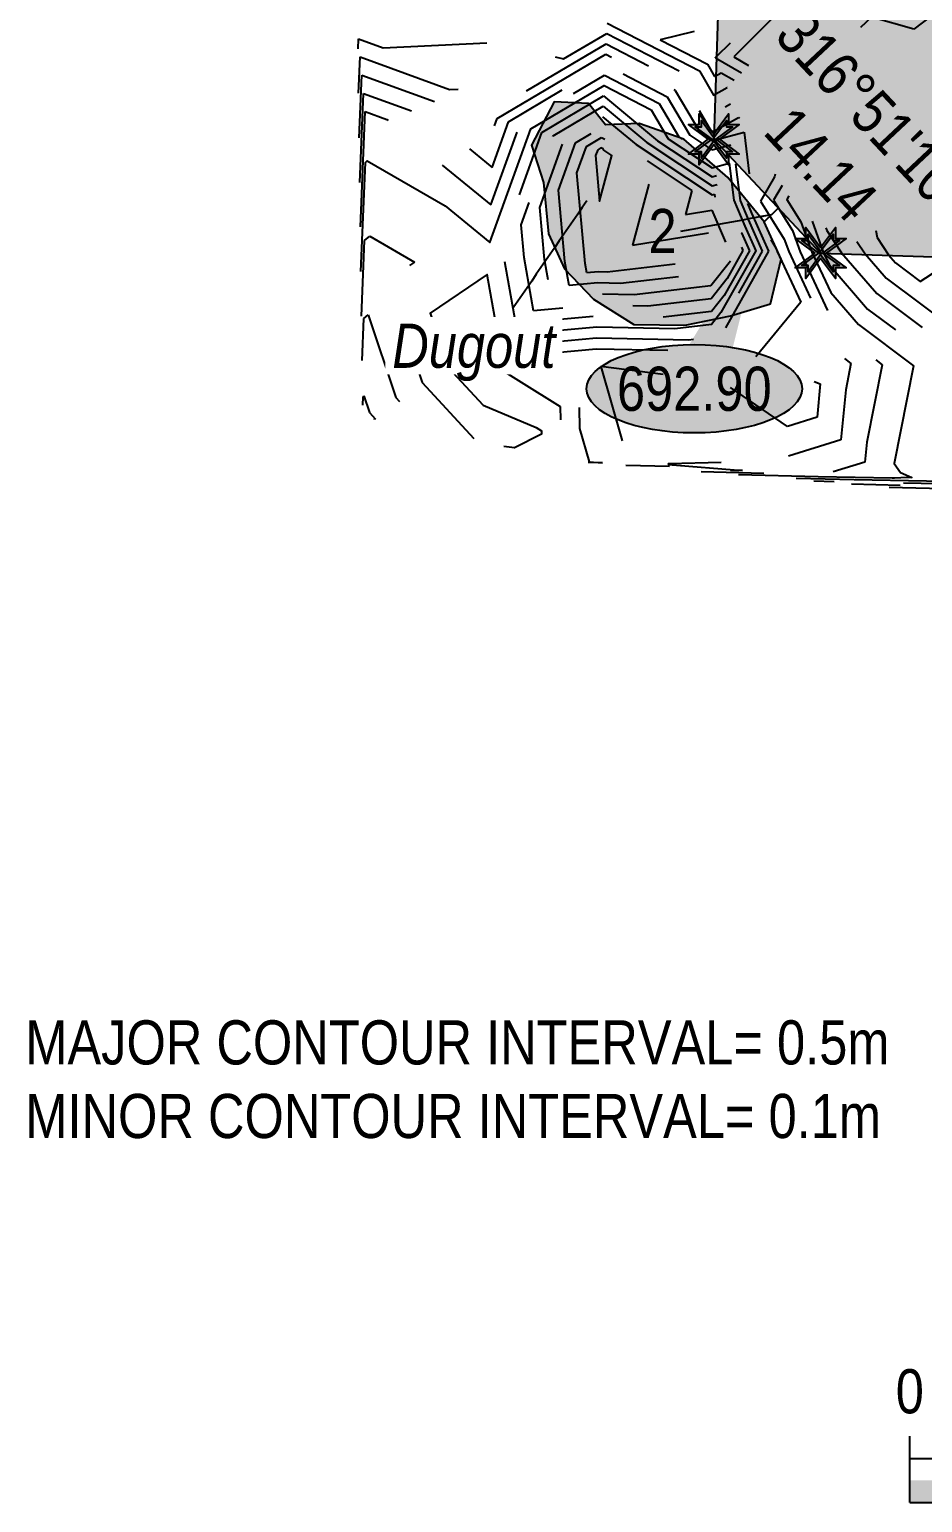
# Model space of a CAD drawing. Extents: x 340272 to 342734, y 6016388 to 6019353.
# Drawn here: x 341699.4 to 341901.5, y 6017635.4 to 6017969 of the extents above; entities that cross this region are included whole.
import ezdxf
from ezdxf.enums import TextEntityAlignment as Align

# ---------------------------------------------------------------- set-up
doc = ezdxf.new("R2010")
doc.units = 0
doc.header["$LTSCALE"] = 5
doc.linetypes.add('DASHED2', pattern=[9.525, 6.35, -3.175])
doc.linetypes.add('foc-TIELINE', pattern=[1.875, 1.25, -0.625])
for name, color, linetype in [('Contour_Line_Intermediate', 8, 'DASHED2'), ('Contour_Line_Major', 7, 'Continuous'), ('L-BD', 7, 'Continuous'), ('L-MON', 1, 'Continuous'), ('P-ELEVATION', 7, 'Continuous'), ('P-PROPOSED', 10, 'Continuous'), ('P-PROPOSED-H', 21, 'Continuous'), ('T-TIE', 201, 'foc-TIELINE'), ('T-WATER', 160, 'Continuous'), ('T-WATER-H', 133, 'Continuous'), ('T-WATER-T', 170, 'Continuous')]:
    doc.layers.add(name, color=color, linetype=linetype)
doc.layers.add('T-TIE-T', color=201, linetype='Continuous', lineweight=18)
doc.styles.add('80', font='ARIALN.TTF', dxfattribs={"height": 10})
doc.styles.add('80CG', font='ARIALN.TTF', dxfattribs={"height": 10})
doc.styles.add('80L', font='ARIALN.TTF', dxfattribs={"height": 10})
doc.dimstyles.new('Compass 5 000', dxfattribs={"dimscale": 5, "dimtxt": 9, "dimasz": 2, "dimexe": 0.2, "dimexo": 0.0625, "dimgap": 0.5, "dimtad": 0, "dimtih": 1, "dimtoh": 1, "dimzin": 0, "dimdsep": 46, "dimtxsty": '80CG', "dimcen": 0.1, "dimse1": 1, "dimse2": 1, "dimclrd": 256, "dimclrt": 256, "dimaunit": 1, "dimadec": 4, "dimazin": 0, "dimtfac": 0.06, "dimtofl": 0, "dimtmove": 0, "dimatfit": 1, "dimfxl": 0.2, "dimtolj": 1, "dimtzin": 0, "dimlwd": -1, "dimarcsym": 0})

# ---------------------------------------------------------------- blocks, each defined once
blk = doc.blocks.new('*U372')
at = {"color": 0}
for p, q in [((-150, 0), (-150, 15)), ((-150, 10), (150.24, 10)), ((-150, 0), (150.24, 0))]:
    blk.add_line(p, q, dxfattribs=at)
blk.add_solid([(-150, 5), (-140, 5), (-150, 0), (-140, 0)], dxfattribs=at)
at = {"color": 0, "insert": (-150, 30.21), "char_height": 10, "attachment_point": 2, "style": '80'}
blk.add_mtext('0', dxfattribs=at)
blk = doc.blocks.new('*U486')
at = {"layer": 'P-ELEVATION'}
h = blk.add_hatch(color=111, dxfattribs=at)
h.dxf.hatch_style = 1
edge = h.paths.add_edge_path()
edge.add_ellipse((0, 0), major_axis=(-24.38, 0), ratio=0.410256, start_angle=0, end_angle=360)
at = {"layer": 'P-ELEVATION', "color": 7, "flags": 128}
blk.add_lwpolyline([(0, 0, 12.5, 0, 0), (15.83, 37.83, 0, 0, 0)], format="xyseb", dxfattribs=at)
at = {"layer": 'P-ELEVATION', "color": 7}
blk.add_ellipse((0, 0), major_axis=(-24.38, 0), ratio=0.410256, dxfattribs=at)
at = {"layer": 'P-ELEVATION', "style": '80'}
blk.add_attdef('ELEVATION', text='', height=10, dxfattribs=at).set_placement((0, 0), align=Align.MIDDLE_CENTER)
blk = doc.blocks.new('TEMP')
h = blk.add_hatch(color=255)
h.dxf.hatch_style = 1
h.paths.add_polyline_path([(0, 0.251), (-0.666, 1.152), (-0.666, 0.666), (-1.152, 0.666), (-0.251, 0), (-1.152, -0.666), (-0.666, -0.666), (-0.666, -1.152), (0, -0.251), (0.666, -1.152), (0.666, -0.666), (1.152, -0.666), (0.251, 0), (1.152, 0.666), (0.666, 0.666), (0.666, 1.152)])
h.paths.add_polyline_path([(0.566, 0.849), (0.566, 0.566), (0.849, 0.566), (0.083, 0), (0.849, -0.566), (0.566, -0.566), (0.566, -0.849), (0, -0.083), (-0.566, -0.849), (-0.566, -0.566), (-0.849, -0.566), (-0.083, 0), (-0.849, 0.566), (-0.566, 0.566), (-0.566, 0.849), (0, 0.083)], flags=16)
h = blk.add_hatch(color=1)
h.dxf.hatch_style = 1
h.paths.add_polyline_path([(0, 0.083), (-0.566, 0.849), (-0.566, 0.566), (-0.849, 0.566), (-0.083, 0), (-0.849, -0.566), (-0.566, -0.566), (-0.566, -0.849), (0, -0.083), (0.566, -0.849), (0.566, -0.566), (0.849, -0.566), (0.083, 0), (0.849, 0.566), (0.566, 0.566), (0.566, 0.849)])
at = {"color": 1}
for p, q in [((-0.083, 0), (0.083, 0)), ((0, 0.083), (0, -0.083))]:
    blk.add_line(p, q, dxfattribs=at)
at = {"color": 255, "flags": 128}
blk.add_lwpolyline([(-0.251, 0), (-1.152, 0.666), (-0.666, 0.666), (-0.666, 1.152), (0, 0.251), (0.666, 1.152), (0.666, 0.666), (1.152, 0.666), (0.251, 0), (1.152, -0.666), (0.666, -0.666), (0.666, -1.152), (0, -0.251), (-0.666, -1.152), (-0.666, -0.666), (-1.152, -0.666)], close=True, dxfattribs=at)
at = {"color": 1, "flags": 128}
blk.add_lwpolyline([(-0.083, 0), (-0.849, 0.566), (-0.566, 0.566), (-0.566, 0.849), (0, 0.083), (0.566, 0.849), (0.566, 0.566), (0.849, 0.566), (0.083, 0), (0.849, -0.566), (0.566, -0.566), (0.566, -0.849), (0, -0.083), (-0.566, -0.849), (-0.566, -0.566), (-0.849, -0.566)], close=True, dxfattribs=at)

msp = doc.modelspace()

# ---------------------------------------------------------------- hatches: boundary and pattern name
at = {"layer": 'P-PROPOSED-H'}
h = msp.add_hatch(color=256, dxfattribs=at)
h.dxf.hatch_style = 1
h.paths.add_polyline_path([(341865.609, 6018293.906), (341854.301, 6017944.12), (341878.478, 6017918.365), (342228.226, 6017907.045), (342240.34, 6018281.777)])
at = {"layer": 'T-WATER-H'}
h = msp.add_hatch(color=256, dxfattribs=at)
h.dxf.hatch_style = 1
h.paths.add_polyline_path([(341867.086, 6017906.892), (341869.546, 6017917.007), (341865.701, 6017925.459), (341857.473, 6017935.479), (341847.531, 6017944.139), (341837.391, 6017947.672), (341829.741, 6017947.407), (341825.903, 6017952.254), (341818.128, 6017952.617), (341813.053, 6017942.809), (341815.733, 6017934.327), (341816.873, 6017922.687), (341820.476, 6017914.802), (341827.056, 6017907.917), (341836.183, 6017902.174), (341847.801, 6017902.052), (341858.033, 6017904.167)])

# ---------------------------------------------------------------- linework, layer by layer
at = {"layer": 'Contour_Line_Intermediate', "flags": 128}
for points, elevation in [([(342347.686, 6018250.885), (342347.605, 6018263.682), (342344.624, 6018253.965), (342342.4, 6018260.793), (342328.6, 6018249.19), (342327.599, 6018249.601), (342322.753, 6018248.946), (342289.421, 6018250.953), (342278.866, 6018244.793), (342264.913, 6018239.482), (342251.952, 6018234.267), (342244.934, 6018226.151), (342243.021, 6018221.636), (342238.48, 6018220.159), (342235.512, 6018218.996), (342227.612, 6018217.105), (342220.713, 6018218.069), (342211.885, 6018218.747), (342200.269, 6018217.874), (342190.412, 6018223.033), (342182.754, 6018222.069), (342167.508, 6018224.311), (342164.419, 6018224.28), (342150.643, 6018228.317), (342145.834, 6018229.267), (342145.333, 6018229.739), (342141.608, 6018228.958), (342124.666, 6018225.943), (342116.844, 6018212.751), (342115.153, 6018196.798), (342115.31, 6018196.57), (342115.206, 6018196.47), (342114.938, 6018196.413), (342109.562, 6018196.389), (342098.191, 6018196.39), (342097.866, 6018196.099), (342097.741, 6018195.936), (342094.409, 6018181.489), (342090.204, 6018178.047), (342091.797, 6018166.186), (342101.076, 6018177.502), (342109.329, 6018179.779), (342111.135, 6018175.237), (342107.111, 6018172.579), (342091.852, 6018165.694), (342097.563, 6018155.461), (342094.515, 6018148.379), (342093.657, 6018142.218), (342082.851, 6018138.17), (342074.893, 6018136.633), (342072.654, 6018136.412), (342070.818, 6018137.085), (342057.203, 6018139.844), (342050.441, 6018142.95), (342046.674, 6018143.576), (342044.334, 6018142.808), (342035.116, 6018142.551), (342028.963, 6018142.746), (342027.848, 6018142.806), (342009.929, 6018141.738), (342007.959, 6018141.442), (341996.16, 6018143.204), (341989.425, 6018144.635), (341987.934, 6018145.178), (341985.751, 6018143.06), (341978.284, 6018131.439), (341977.559, 6018130.554), (341974.557, 6018123.959), (341970.864, 6018113.931), (341967.549, 6018113.133), (341958.976, 6018101.379), (341963.591, 6018090.038), (341972.476, 6018083.491), (341964.076, 6018073.241), (341954.693, 6018070.774), (341949.638, 6018070.31), (341948.637, 6018070.108), (341941.874, 6018071.527), (341934.485, 6018073.302), (341931.614, 6018073.8), (341915.363, 6018071.905), (341907.47, 6018070.238), (341902.149, 6018064.834), (341903.424, 6018054.524), (341905.425, 6018050.467), (341903.874, 6018044.781), (341905.414, 6018035.194), (341901.874, 6018028.529), (341896.922, 6018012.438), (341896.919, 6018011.729), (341886.831, 6018003.054), (341872.903, 6017995.523), (341870.684, 6017994.893), (341869.536, 6017992.844), (341865.054, 6017981.102), (341863.008, 6017977.399), (341855.016, 6017969.788), (341842.13, 6017966.669), (341852.842, 6017961.112), (341854.461, 6017958.359), (341855.985, 6017959.198), (341858.922, 6017957.489)], 1737.581), ([(342346.911, 6018242.932), (342346.821, 6018257.231), (342343.489, 6018246.373), (342341.004, 6018254.002), (342327.406, 6018242.568), (342320.141, 6018240.704), (342296.751, 6018243.768), (342288.938, 6018244.238), (342287.478, 6018243.385), (342264.836, 6018234.767), (342258.092, 6018232.053), (342254.441, 6018227.83), (342249.722, 6018216.693), (342238.519, 6018213.047), (342231.197, 6018210.179), (342230.514, 6018210.015), (342217.797, 6018211.792), (342216.166, 6018211.917), (342203.749, 6018210.984), (342195.152, 6018210.644), (342193.359, 6018209.835), (342172.935, 6018208.056), (342161.657, 6018200.279), (342153.288, 6018200.297), (342150.373, 6018194.603), (342139.531, 6018190.668), (342135.899, 6018184.621), (342134.27, 6018183.72), (342130.693, 6018182.191), (342117.112, 6018180.069), (342119.495, 6018174.076), (342107.153, 6018165.922), (342105.535, 6018165.191), (342106.141, 6018164.106), (342099.233, 6018148.056), (342097.994, 6018139.156), (342097.977, 6018137.08), (342094.975, 6018135.184), (342080.029, 6018132.297), (342072.79, 6018131.582), (342066.851, 6018133.76), (342048.246, 6018137.529), (342044.365, 6018137.853), (342031.712, 6018138.254), (342025.068, 6018138.61), (342012.554, 6018137.864), (342004.574, 6018136.666), (341992.31, 6018138.498), (341986.735, 6018130.234), (341986.596, 6018118.139), (341986.086, 6018115.344), (341986.618, 6018103.971), (341986.624, 6018102.052), (341986.471, 6018100.127), (341982.443, 6018090.445), (341983.124, 6018101.999), (341980.801, 6018112.908), (341968.04, 6018109.838), (341961.998, 6018101.554), (341965.25, 6018093.561), (341979.669, 6018082.938), (341977.189, 6018079.912), (341972.842, 6018068.988), (341965.028, 6018068.461), (341952.858, 6018067.344), (341947.64, 6018066.292), (341936.227, 6018068.688), (341931.047, 6018062.91), (341923.219, 6018061.929), (341919.123, 6018055.452), (341915.595, 6018052.598), (341913.554, 6018045.562), (341915.588, 6018032.709), (341915.769, 6018028.5), (341912.473, 6018022.763), (341907.169, 6018012.595), (341899.628, 6018005.76), (341893.895, 6018001.503), (341888.596, 6017996.945), (341879.358, 6017991.951), (341873.564, 6017983.853), (341870.578, 6017977.473), (341868.51, 6017976.511), (341854.918, 6017962.864), (341854.674, 6017962.579), (341860.544, 6017959.163)], 1737.998), ([(342346.137, 6018234.979), (342346.037, 6018250.78), (342342.355, 6018238.781), (342339.609, 6018247.212), (342327.301, 6018236.863), (342308.421, 6018232.019), (342288.699, 6018234.602), (342266.966, 6018230.891), (342264.76, 6018230.052), (342264.233, 6018229.84), (342263.947, 6018229.509), (342256.422, 6018211.749), (342247.588, 6018208.874), (342238.327, 6018206.077), (342233.019, 6018204.092), (342228.589, 6018204.903), (342218.398, 6018206.182), (342213.198, 6018206.309), (342197.434, 6018205.686), (342183.805, 6018199.54), (342177.94, 6018199.029), (342172.357, 6018195.179), (342160.469, 6018189.475), (342151.267, 6018182.321), (342149.2, 6018181.571), (342148.791, 6018180.89), (342140.062, 6018176.064), (342131.214, 6018172.281), (342124.577, 6018166.27), (342122.836, 6018164.544), (342108.462, 6018158.215), (342103.951, 6018147.732), (342103.23, 6018142.552), (342103.173, 6018135.749), (342093.34, 6018129.54), (342085.166, 6018127.961), (342072.926, 6018126.753), (342062.885, 6018130.434), (342051.613, 6018132.717), (342041.969, 6018133.524), (342034.462, 6018133.761), (342022.287, 6018134.414), (342015.179, 6018133.991), (342001.188, 6018131.889), (341997.041, 6018132.509), (341995.156, 6018129.715), (341995.109, 6018125.625), (341993.422, 6018116.38), (341993.663, 6018111.225), (341993.691, 6018102.239), (341992.972, 6018093.22), (341988.59, 6018082.687), (341990.92, 6018074.024), (341987.608, 6018067.065), (341983.882, 6018063.667), (341979.647, 6018066.191), (341965.26, 6018065.221), (341956.077, 6018064.378), (341946.644, 6018062.477), (341939.228, 6018064.034), (341932.085, 6018056.066), (341928.079, 6018049.345), (341925.663, 6018047.391), (341925.317, 6018046.195), (341925.662, 6018044.009), (341926.335, 6018028.344), (341920.99, 6018019.041), (341918.115, 6018012.911), (341914.8, 6018009.856), (341910.917, 6018007.555), (341902.116, 6017999.577), (341890.458, 6017990.921), (341890.36, 6017990.837), (341889.824, 6017990.233), (341880.278, 6017978.623), (341877.075, 6017975.615), (341874.784, 6017975.801), (341869.244, 6017973.224), (341858.837, 6017962.774), (341862.167, 6017960.836)], 1738.415), ([(342344.587, 6018219.072), (342344.469, 6018237.878), (342340.087, 6018223.597), (342336.819, 6018233.631), (342327.092, 6018225.452), (342289.769, 6018215.876), (342288.305, 6018214.913), (342269.414, 6018203.17), (342262.756, 6018199.563), (342239, 6018192.717), (342237.623, 6018192.815), (342237.429, 6018192.88), (342234.615, 6018193.101), (342223.731, 6018195.092), (342221.662, 6018195.352), (342203.012, 6018195.81), (342202, 6018195.77), (342200.545, 6018195.113), (342185.031, 6018187.722), (342169.775, 6018176.897), (342169.457, 6018176.745), (342169.294, 6018176.618), (342162.717, 6018170.074), (342159.016, 6018167.62), (342148.85, 6018162.412), (342146.766, 6018161.252), (342145.039, 6018160.679), (342143.314, 6018159.913), (342127.551, 6018153.084), (342116.542, 6018146.621), (342113.735, 6018133.344), (342113.447, 6018132.677), (342102.631, 6018120.656), (342094.245, 6018120.246), (342091.143, 6018119.215), (342080.174, 6018118.308), (342071.588, 6018118.672), (342060.198, 6018122.343), (342056.058, 6018123.147), (342041.703, 6018124.329), (342037.444, 6018123.898), (342023.795, 6018124.447), (342018.186, 6018123.404), (342010.989, 6018121.25), (342009.967, 6018116.829), (342009.223, 6018107.749), (342020.523, 6018107.215), (342025.998, 6018104.955), (342026.144, 6018100.823), (342026.318, 6018100.435), (342035.311, 6018088.558), (342032.242, 6018082.928), (342021.941, 6018072.239), (342015.399, 6018070.282), (342018.266, 6018064.672), (342010.133, 6018057.876), (342006.823, 6018054.744), (341992.976, 6018050.176), (341986.97, 6018048.648), (341977.732, 6018054.918), (341970.747, 6018059.08), (341965.723, 6018058.742), (341962.515, 6018058.447), (341947.313, 6018055.383), (341944.892, 6018054.943), (341934.636, 6018045.782), (341937.06, 6018033.255), (341940.122, 6018027.963), (341941.179, 6018023.946), (341938.354, 6018013.301), (341934.61, 6018006.438), (341923.459, 6017994.594), (341921.743, 6017993.013), (341920.381, 6017992.205), (341918.323, 6017988.88), (341912.567, 6017981.629), (341908.014, 6017975.471), (341899.598, 6017969.081), (341889.997, 6017971.784), (341885.276, 6017967.352)], 1739.248), ([(341773.757, 6017964.622), (341773.85, 6017966.9), (341779.443, 6017964.865), (341804.991, 6017966.078), (341820.261, 6017962.306), (341830.052, 6017968.098), (341849.207, 6017958.16), (341854.047, 6017949.927), (341858.096, 6017952.157)], 1736.748), ([(341773.889, 6017954.534), (341774.227, 6017962.772), (341794.456, 6017955.413), (341804.653, 6017955.897), (341810.748, 6017954.392), (341829.932, 6017965.741), (341847.389, 6017956.684), (341853.703, 6017945.945), (341854.297, 6017945.962), (341859.915, 6017949.056), (341860.141, 6017948.925)], 1736.332), ([(341774.022, 6017944.445), (341774.604, 6017958.644), (341800.952, 6017949.059), (341804.346, 6017946.276), (341805.276, 6017948.868), (341829.813, 6017963.383), (341845.571, 6017955.208), (341851.271, 6017945.514), (341853.862, 6017943.807), (341861.125, 6017945.72), (341863.091, 6017930.127), (341863.596, 6017928.912), (341866.405, 6017922.635), (341868.333, 6017919.542), (341868.629, 6017918.722), (341873.989, 6017907.277), (341863.064, 6017893.937), (341878.384, 6017888.763), (341877.665, 6017881.181), (341870.952, 6017879.105), (341855.469, 6017889.68), (341852.039, 6017889.604), (341828.718, 6017892.705), (341835.029, 6017870.806), (341844.92, 6017869.974), (341834.378, 6017870.232)], 1735.915), ([(341854.66, 6017962.587), (341854.67, 6017962.627), (341854.66, 6017962.587), (341854.667, 6017962.575), (341854.674, 6017962.579)], 1737.998), ([(341774.154, 6017934.357), (341774.98, 6017954.517), (341790.595, 6017948.836), (341804.098, 6017937.763), (341807.801, 6017948.076), (341829.694, 6017961.026), (341843.754, 6017953.732), (341848.839, 6017945.083), (341853.87, 6017941.768), (341860.014, 6017943.386), (341861.678, 6017930.195), (341862.829, 6017927.422), (341866.704, 6017918.765), (341854.482, 6017897.11), (341853.902, 6017896.375), (341851.609, 6017896.108), (341827.671, 6017896.615), (341813.81, 6017895.333), (341823.713, 6017889.166), (341823.905, 6017878.602), (341826.063, 6017871.113), (341829.059, 6017870.861), (341825.866, 6017870.939)], 1735.499), ([(341774.287, 6017924.268), (341775.357, 6017950.389), (341780.239, 6017948.613), (341803.851, 6017929.249), (341810.327, 6017947.283), (341829.574, 6017958.669), (341841.936, 6017952.256), (341846.407, 6017944.652), (341853.878, 6017939.73), (341858.904, 6017941.053), (341860.265, 6017930.263), (341862.063, 6017925.932), (341865.251, 6017918.809), (341855.195, 6017900.99), (341853.852, 6017899.288), (341848.539, 6017898.671), (341827.731, 6017899.111), (341801.446, 6017896.681), (341801.153, 6017898.319), (341799.636, 6017897.295), (341800.119, 6017895.845), (341801.051, 6017894.839), (341802.456, 6017894.25), (341819.506, 6017883.632), (341819.69, 6017873.452), (341817.46, 6017872.321), (341816.615, 6017872.433)], 1735.082), ([(341868.183, 6017936.216), (341868.009, 6017935.604), (341864.851, 6017930.118), (341870.217, 6017921.509), (341871.239, 6017918.679), (341881.53, 6017896.707), (341882.796, 6017895.246), (341885.331, 6017893.343), (341884.146, 6017887.425), (341883.072, 6017876.087), (341863.358, 6017869.991), (341861.825, 6017871.037), (341844.128, 6017870.645), (341843.947, 6017870.67), (341843.996, 6017870.499), (341860.781, 6017869.087), (341842.89, 6017869.525)], 1736.332), ([(341869.78, 6017933.692), (341867.837, 6017930.316), (341872.1, 6017923.475), (341873.849, 6017918.636), (341881.144, 6017903.061), (341884.901, 6017898.727), (341892.425, 6017893.081), (341888.906, 6017875.518), (341888.478, 6017870.993), (341879.444, 6017868.199), (341869.764, 6017868.381), (341869.785, 6017868.368), (341851.402, 6017868.818)], 1736.748), ([(341876.523, 6017925.596), (341879.069, 6017918.55), (341880.371, 6017915.771), (341889.112, 6017905.688), (341906.613, 6017892.555), (341904.069, 6017879.856), (341909.857, 6017871.895), (341919.997, 6017867.221), (341910.312, 6017867.067), (341904.58, 6017866.628), (341902.466, 6017866.706), (341886.033, 6017867.015), (341886.099, 6017866.971), (341868.426, 6017867.404)], 1737.581), ([(341774.552, 6017904.092), (341775.253, 6017921.196), (341776.398, 6017922.174), (341786.552, 6017916.32), (341780.502, 6017912.239), (341788.238, 6017889.033), (341800.097, 6017876.217), (341796.978, 6017876.629)], 1734.249), ([(341879.668, 6017924.071), (341879.882, 6017923.48), (341883.209, 6017918.407), (341891.218, 6017909.169), (341913.707, 6017892.293), (341913.052, 6017889.024), (341923.173, 6017875.103), (341933.292, 6017870.439), (341937.007, 6017870.479), (341938.019, 6017866.884), (341923.97, 6017866.662), (341913.946, 6017865.894), (341910.25, 6017866.029), (341894.168, 6017866.333), (341894.257, 6017866.272), (341876.938, 6017866.697)], 1737.998), ([(341890.987, 6017923.482), (341891.271, 6017921.881), (341893.839, 6017917.964), (341895.429, 6017916.131), (341901.01, 6017911.943), (341909.756, 6017917.604), (341910.376, 6017918.82), (341911.882, 6017918.207), (341924.511, 6017918.377), (341926.754, 6017918.15), (341932.723, 6017916.445), (341938.368, 6017911.684), (341948.733, 6017899.029), (341951.102, 6017891.229), (341951.492, 6017883.766), (341956.512, 6017865.933), (341951.284, 6017865.85), (341932.678, 6017864.425), (341925.818, 6017864.677), (341910.437, 6017864.967), (341910.572, 6017864.876), (341893.962, 6017865.283)], 1738.831), ([(341886.676, 6017921.003), (341888.524, 6017918.185), (341893.323, 6017912.65), (341910.177, 6017900.003), (341914.287, 6017902.663), (341920.401, 6017903.152), (341932.365, 6017891.829), (341937.34, 6017884.48), (341942.163, 6017884.533), (341947.265, 6017866.408), (341937.627, 6017866.256), (341923.312, 6017865.159), (341918.034, 6017865.353), (341902.302, 6017865.65), (341902.414, 6017865.574), (341885.45, 6017865.99)], 1738.415), ([(341774.685, 6017894.003), (341775.075, 6017903.517), (341776.055, 6017904.355), (341782.298, 6017885.627), (341788.894, 6017878.498), (341787.159, 6017878.727)], 1733.832), ([(341774.817, 6017883.915), (341774.896, 6017885.839), (341775.094, 6017886.009), (341776.357, 6017882.22), (341777.692, 6017880.778), (341777.341, 6017880.825)], 1733.416)]:
    msp.add_lwpolyline(points, dxfattribs=dict(at, elevation=elevation))
for points, elevation in [([(341829.336, 6017953.955), (341841.543, 6017943.79), (341853.894, 6017935.653), (341856.683, 6017936.387), (341857.438, 6017930.4), (341860.53, 6017922.951), (341862.345, 6017918.896), (341856.62, 6017908.752), (341853.75, 6017905.114), (341842.398, 6017903.796), (341827.851, 6017904.104), (341809.473, 6017902.405), (341806.72, 6017917.808), (341806.451, 6017920.837), (341815.377, 6017945.698)], 1734.249), ([(341829.216, 6017951.598), (341839.111, 6017943.359), (341853.902, 6017933.614), (341855.572, 6017934.054), (341856.024, 6017930.468), (341859.763, 6017921.461), (341860.892, 6017918.94), (341857.332, 6017912.633), (341853.699, 6017908.027), (341839.328, 6017906.358), (341827.91, 6017906.6), (341813.487, 6017905.266), (341811.326, 6017917.356), (341810.667, 6017924.754), (341817.903, 6017944.905)], 1733.832), ([(341829.097, 6017949.241), (341836.679, 6017942.927), (341853.91, 6017931.576), (341854.462, 6017931.721), (341854.611, 6017930.536), (341858.997, 6017919.971), (341859.439, 6017918.984), (341858.045, 6017916.514), (341853.648, 6017910.941), (341836.258, 6017908.921), (341827.97, 6017909.096), (341817.5, 6017908.128), (341815.932, 6017916.904), (341814.884, 6017928.672), (341820.428, 6017944.113)], 1733.416), ([(341820.538, 6017916.452), (341819.1, 6017932.589), (341822.953, 6017943.32), (341828.978, 6017946.884), (341832.847, 6017944.877), (341834.247, 6017942.496), (341849.329, 6017932.56), (341847.853, 6017927.076), (341853.824, 6017928.047), (341857.677, 6017919.025), (341853.597, 6017913.854), (341833.188, 6017911.484), (341828.03, 6017911.593), (341821.514, 6017910.99)], 1732.999), ([(341825.144, 6017916), (341823.317, 6017936.507), (341825.478, 6017942.527), (341828.858, 6017944.527), (341831.029, 6017943.401), (341831.814, 6017942.065), (341840.277, 6017936.49), (341835.884, 6017920.177), (341853.647, 6017923.067), (341855.357, 6017919.062), (341853.547, 6017916.767), (341830.118, 6017914.046), (341828.09, 6017914.089), (341825.528, 6017913.852)], 1732.582)]:
    msp.add_lwpolyline(points, close=True, dxfattribs=dict(at, elevation=elevation))
at = {"layer": 'Contour_Line_Major', "flags": 128}
for points, elevation in [([(341830.171, 6017970.455), (341851.025, 6017959.636), (341854.254, 6017954.143), (341857.295, 6017955.818), (341857.299, 6017955.815)], 1737.165), ([(341774.42, 6017914.18), (341775.431, 6017938.874), (341775.835, 6017939.219), (341793.442, 6017929.07), (341803.604, 6017920.735), (341812.852, 6017946.49), (341829.455, 6017956.312), (341840.118, 6017950.78), (341843.975, 6017944.221), (341853.886, 6017937.691), (341857.793, 6017938.72), (341858.851, 6017930.331), (341861.296, 6017924.442), (341863.798, 6017918.853), (341855.907, 6017904.871), (341853.801, 6017902.201), (341845.469, 6017901.233), (341827.791, 6017901.608), (341805.46, 6017899.543), (341802.971, 6017913.47), (341790.069, 6017904.767), (341794.179, 6017892.439), (341802.099, 6017883.88), (341814.051, 6017878.876), (341815.298, 6017878.099), (341815.312, 6017877.354), (341809.137, 6017874.222), (341806.796, 6017874.531)], 1734.665), ([(341871.284, 6017931.315), (341870.823, 6017930.514), (341873.984, 6017925.441), (341876.459, 6017918.593), (341880.757, 6017909.416), (341887.007, 6017902.208), (341899.519, 6017892.818), (341895.085, 6017870.688), (341896.541, 6017868.687), (341899.09, 6017867.512), (341896.655, 6017867.473), (341895.214, 6017867.363), (341894.683, 6017867.382), (341877.942, 6017867.669), (341859.914, 6017868.111)], 1737.165)]:
    msp.add_lwpolyline(points, dxfattribs=dict(at, elevation=elevation))
at = {"layer": 'Contour_Line_Major', "elevation": 1732.166, "flags": 128}
msp.add_lwpolyline([(341828.004, 6017941.735), (341827.533, 6017940.425), (341828.451, 6017930.123), (341831.224, 6017940.421), (341829.382, 6017941.634), (341829.212, 6017941.925), (341828.739, 6017942.17)], close=True, dxfattribs=at)
at = {"layer": 'P-PROPOSED'}
msp.add_lwpolyline([(341865.609, 6018293.906), (341854.301, 6017944.12), (341878.478, 6017918.365), (342228.226, 6017907.045), (342240.34, 6018281.777)], close=True, dxfattribs=at)
at = {"layer": 'T-TIE'}
msp.add_line((341865.701, 6017925.459), (341868.907, 6017928.598, 1736.748), dxfattribs=at)
at = {"layer": 'T-WATER', "flags": 128}
msp.add_lwpolyline([(341867.086, 6017906.892), (341869.546, 6017917.007), (341865.701, 6017925.459), (341857.473, 6017935.479), (341847.531, 6017944.139), (341837.391, 6017947.672), (341829.741, 6017947.407), (341825.903, 6017952.254), (341818.128, 6017952.617), (341813.053, 6017942.809), (341815.733, 6017934.327), (341816.873, 6017922.687), (341820.476, 6017914.802), (341827.056, 6017907.917), (341836.183, 6017902.174), (341847.801, 6017902.052), (341858.033, 6017904.167)], close=True, dxfattribs=at)

# ---------------------------------------------------------------- block references
at = {"layer": 'L-BD', "xscale": 0.99980714, "yscale": 0.99980714, "zscale": 0.99980714}
msp.add_blockref('*U486', (341849.879, 6017887.633), dxfattribs=at).add_auto_attribs({'ELEVATION': '692.90'})
at = {"layer": 'L-BD', "xscale": 0.9995807136770012, "yscale": 0.9995807136770012, "zscale": 0.9995807136770012}
msp.add_blockref('*U372', (342048.595, 6017635.423), dxfattribs=at)
at = {"layer": 'L-MON', "linetype": 'Continuous', "xscale": 4.999035699999997, "yscale": 4.999035699999997, "zscale": 4.999035699999997}
for p in [(341854.301, 6017944.12), (341878.478, 6017918.365)]:
    msp.add_blockref('TEMP', p, dxfattribs=at)

# ---------------------------------------------------------------- texts
at = {"layer": 'L-BD', "style": '80L'}
for s, height, p in [("316°51'10''", 9.99807, (341867.724, 6017967.19)), ('14.14', 9.9981, (341865.153, 6017945.522))]:
    msp.add_text(s, height=height, rotation=313.1903, dxfattribs=at).set_placement(p)
at = {"layer": 'L-BD', "insert": (341698.439, 6017744.618), "char_height": 9.99581, "attachment_point": 1, "style": '80L'}
msp.add_mtext_dynamic_manual_height_columns('MAJOR CONTOUR INTERVAL= 0.5m\\PMINOR CONTOUR INTERVAL= 0.1m', width=231.06835, gutter_width=50, heights=[0], dxfattribs=at)
at = {"layer": 'T-TIE-T', "style": '80L'}
msp.add_text('2', height=9.998, dxfattribs=at).set_placement((341839.499, 6017918.349))

# ---------------------------------------------------------------- leaders
at = {"layer": 'T-TIE-T', "linetype": 'Continuous', "path_type": 1}
msp.add_leader([(341867.304, 6017927.029, 868.374), (341846.751, 6017923.244, 868.374)], dimstyle='Compass 5 000', override={"dimgap": 0.5, "dimtad": 0}, dxfattribs=at)
at = {"layer": 'T-WATER-T', "linetype": 'Continuous', "path_type": 1}
msp.add_leader([(341825.571, 6017930.181), (341808.894, 6017905.981)], dimstyle='Compass 5 000', override={"dimgap": 0.5, "dimtad": 0}, dxfattribs=at)

# ---------------------------------------------------------------- next in the draw order: texts
at = {"layer": 'T-WATER-T', "linetype": 'Continuous', "insert": (341799.97, 6017902.368), "char_height": 9.99807, "width": 37.11477, "attachment_point": 2, "style": '80L', "bg_fill": 3, "box_fill_scale": 1.15, "bg_fill_color": 256, "bg_fill_true_color": 256, "bg_fill_transparency": 0}
msp.add_mtext('{\\fArial Narrow|b0|i1|c0|p34;Dugout}', dxfattribs=at)

doc.saveas('drawing.dxf')
